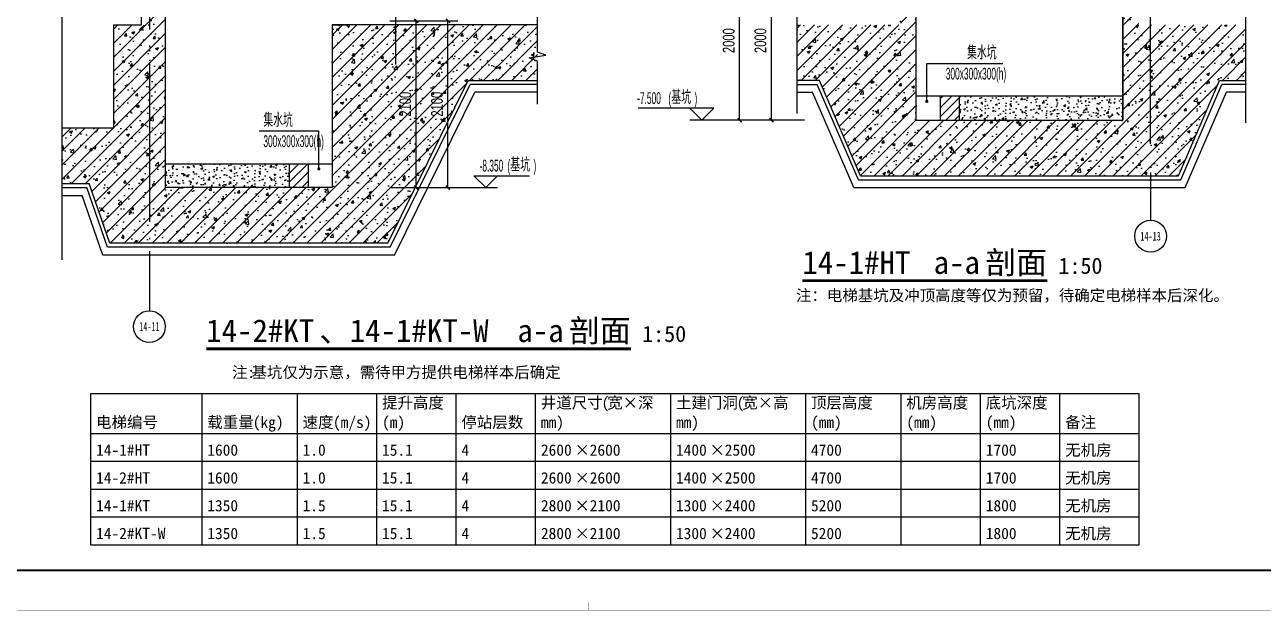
# Model space of a CAD drawing. Extents: x -26219 to 315419, y -160410 to -120810.
# Drawn here: x 287301 to 302892, y -156064 to -148694 of the extents above; entities that cross this region are included whole.
import ezdxf
from ezdxf.enums import TextEntityAlignment as Align
from ezdxf.xclip import XClip

# ---------------------------------------------------------------- set-up
doc = ezdxf.new("R2010")
doc.units = 0
doc.header["$LTSCALE"] = 1000
doc.header["$MEASUREMENT"] = 0
doc.header["$XCLIPFRAME"] = 0
doc.linetypes.add('104-14# 核心筒$0$DOTE', pattern=[2.42, 2, -0.2, 0.02, -0.2])
doc.linetypes.add('104-14# 核心筒$2$DOTE', pattern=[2.42, 2, -0.2, 0.02, -0.2])
for name, color, linetype in [('01-标注_尺寸', 124, 'Continuous'), ('01-标注_标高', 200, 'Continuous'), ('01-标注_符号', 200, 'Continuous'), ('02-TEXT_标注', 130, 'Continuous'), ('03-表格_紫', 197, 'Continuous'), ('05-填充_天正', 26, 'Continuous'), ('104-14# 核心筒$0$01-标注_轴线坐标', 132, 'Continuous'), ('104-14# 核心筒$0$A_AXIS-轴线', 36, '104-14# 核心筒$0$DOTE'), ('104-14# 核心筒$0$AXIS_TEXT', 7, 'Continuous'), ('104-14# 核心筒$2$01-标注_轴线坐标', 132, 'Continuous'), ('104-14# 核心筒$2$A_AXIS-轴线', 36, '104-14# 核心筒$2$DOTE'), ('104-14# 核心筒$2$AXIS_TEXT', 7, 'Continuous'), ('A-SUR_保温', 222, 'Continuous'), ('A-SUR_看线', 231, 'Continuous'), ('A_AXIS-轴线', 36, 'Continuous'), ('A_STR-砌块墙', 121, 'Continuous'), ('A_STR-砼柱', 51, 'Continuous'), ('DIM_SYMB', 3, 'Continuous'), ('建-标注-文本', 254, 'Continuous'), ('建-标注-索引', 75, 'Continuous')]:
    doc.layers.add(name, color=color, linetype=linetype)
doc.styles.add('104-14# 核心筒$0$_TCH_AXIS', font='STXIHEI_0.TTF', dxfattribs={"width": 0.75})
doc.styles.add('104-14# 核心筒$3$_TCH_AXIS', font='STXIHEI_0.TTF', dxfattribs={"width": 0.75})
doc.styles.add('_TCH_DIM', font='ros.shx', dxfattribs={"width": 0.75, "bigfont": 'jd.shx'})
doc.styles.add('_TCH_DIM_T3', font='ros.shx', dxfattribs={"width": 0.705882, "bigfont": 'jd.shx'})
doc.styles.get("Standard").update_dxf_attribs({"font": 'STXIHEI_0.TTF'})
doc.dimstyles.new('_TCH_ARCH&&50', dxfattribs={"dimtxt": 148.75, "dimasz": 50, "dimexe": 125, "dimexo": 150, "dimgap": 63.125, "dimtad": 1, "dimdec": 0, "dimzin": 0, "dimdsep": 46, "dimtxsty": '_TCH_DIM_T3', "dimblk": 'ARCHTICK', "dimcen": 0.09, "dimclrt": 7, "dimazin": 2, "dimtfac": 1, "dimtdec": 0, "dimtix": 1, "dimtmove": 2, "dimatfit": 3, "dimfxl": 0, "dimtolj": 1, "dimtzin": 0, "dimarcsym": 0})

# ---------------------------------------------------------------- blocks, each defined once
blk = doc.blocks.new('图框-A1')
for points, const_width in [([(0, 0), (841, 0), (841, 594), (0, 594)], 0.05), ([(766, 584), (25, 584), (25, 10), (766, 10)], 0.5)]:
    blk.add_lwpolyline(points, close=True, dxfattribs=dict(const_width=const_width))
at = {"const_width": 0.05}
blk.add_lwpolyline([(420.5, 0), (420.5, 2)], dxfattribs=at)
blk = doc.blocks.new('104-14# 核心筒')
at = {"layer": '104-14# 核心筒$2$A_AXIS-轴线'}
blk.add_line((-24839, 7700), (120259.9, 7700), dxfattribs=at)
blk = doc.blocks.new('_ArchTick')
at = {"color": 0, "linetype": 'ByBlock', "const_width": 0.4}
blk.add_lwpolyline([(-0.5, -0.5), (0.5, 0.5)], dxfattribs=at)
blk = doc.blocks.new('*D973')
at = {"layer": '01-标注_尺寸', "color": 0, "lineweight": -2, "transparency": 16777216}
for p, q in [((296715, -147894), (296175, -147894)), ((296300, -149894), (296300, -147894)), ((296715, -149894), (296175, -149894))]:
    blk.add_line(p, q, dxfattribs=at)
at = {"layer": 'Defpoints', "color": 0, "transparency": 16777216}
for p in [(296300, -147894), (296865, -147894), (296865, -149894)]:
    blk.add_point(p, dxfattribs=at)
at = {"layer": '01-标注_尺寸', "color": 0, "lineweight": -2, "transparency": 16777216, "xscale": 50, "yscale": 50, "zscale": 50}
for p, rotation in [((296300, -147894), 90), ((296300, -149894), 270)]:
    blk.add_blockref('_ArchTick', p, dxfattribs=dict(at, rotation=rotation))
at = {"layer": '01-标注_尺寸', "color": 7, "transparency": 16777216, "insert": (296163, -148894), "char_height": 148.8, "attachment_point": 5, "rotation": 90, "style": '_TCH_DIM_T3'}
blk.add_mtext('\\A1;2000', dxfattribs=at)
blk = doc.blocks.new('*D979')
at = {"layer": '01-标注_尺寸', "color": 0, "lineweight": -2, "transparency": 16777216}
for p, q in [((297115, -147894), (296575, -147894)), ((296700, -149894), (296700, -147894)), ((297115, -149894), (296575, -149894))]:
    blk.add_line(p, q, dxfattribs=at)
at = {"layer": 'Defpoints', "color": 0, "transparency": 16777216}
for p in [(296700, -147894), (297265, -147894), (297265, -149894)]:
    blk.add_point(p, dxfattribs=at)
at = {"layer": '01-标注_尺寸', "color": 0, "lineweight": -2, "transparency": 16777216, "xscale": 50, "yscale": 50, "zscale": 50}
for p, rotation in [((296700, -147894), 90), ((296700, -149894), 270)]:
    blk.add_blockref('_ArchTick', p, dxfattribs=dict(at, rotation=rotation))
at = {"layer": '01-标注_尺寸', "color": 7, "transparency": 16777216, "insert": (296563, -148894), "char_height": 148.8, "attachment_point": 5, "rotation": 90, "style": '_TCH_DIM_T3'}
blk.add_mtext('\\A1;2000', dxfattribs=at)
blk = doc.blocks.new('*D1017')
at = {"layer": '01-标注_尺寸', "color": 0, "lineweight": -2, "transparency": 16777216}
for p, q in [((292297, -148644), (292754, -148644)), ((292629, -150744), (292629, -148644)), ((292297, -150744), (292754, -150744))]:
    blk.add_line(p, q, dxfattribs=at)
at = {"layer": 'Defpoints', "color": 0, "transparency": 16777216}
for p in [(292147, -148644), (292629, -148644), (292147, -150744)]:
    blk.add_point(p, dxfattribs=at)
at = {"layer": '01-标注_尺寸', "color": 0, "lineweight": -2, "transparency": 16777216, "xscale": 50, "yscale": 50, "zscale": 50}
for p, rotation in [((292629, -148644), 90), ((292629, -150744), 270)]:
    blk.add_blockref('_ArchTick', p, dxfattribs=dict(at, rotation=rotation))
at = {"layer": '01-标注_尺寸', "color": 7, "transparency": 16777216, "insert": (292491, -149694), "char_height": 148.8, "attachment_point": 5, "rotation": 90, "style": '_TCH_DIM_T3'}
blk.add_mtext('\\A1;2100', dxfattribs=at)
blk = doc.blocks.new('*D1026')
at = {"layer": '01-标注_尺寸', "color": 0, "lineweight": -2, "transparency": 16777216}
for p, q in [((291897, -148644), (292354, -148644)), ((292229, -150744), (292229, -148644)), ((291897, -150744), (292354, -150744))]:
    blk.add_line(p, q, dxfattribs=at)
at = {"layer": 'Defpoints', "color": 0, "transparency": 16777216}
for p in [(291747, -148644), (292229, -148644), (291747, -150744)]:
    blk.add_point(p, dxfattribs=at)
at = {"layer": '01-标注_尺寸', "color": 0, "lineweight": -2, "transparency": 16777216, "xscale": 50, "yscale": 50, "zscale": 50}
for p, rotation in [((292229, -148644), 90), ((292229, -150744), 270)]:
    blk.add_blockref('_ArchTick', p, dxfattribs=dict(at, rotation=rotation))
at = {"layer": '01-标注_尺寸', "color": 7, "transparency": 16777216, "insert": (292091, -149694), "char_height": 148.8, "attachment_point": 5, "rotation": 90, "style": '_TCH_DIM_T3'}
blk.add_mtext('\\A1;2100', dxfattribs=at)

msp = doc.modelspace()

# ---------------------------------------------------------------- hatches: boundary and pattern name
at = {"layer": '05-填充_天正'}
h = msp.add_hatch(dxfattribs=at)
h.set_pattern_fill('钢筋混凝土', color=256, scale=50, style=0)
h.set_pattern_definition([(45, (0, 0), (-88.38835, 88.38835), []), (50, (0, 0), (358.6301, -31.37607), [37.5, -412.5]), (355, (0, 0), (-69.37567, 376.09607), [30, -330]), (100.4514, (29.9, -2.6), (289.2547, 344.71977), [31.8701, -350.57106]), (46.1842, (0, 100), (533.6205, -82.7595), [56.25, -618.75]), (96.6356, (44.47, 93.1), (467.33135, 487.0589), [47.8051, -525.8565]), (351.1842, (0, 100), (467.331, 487.0593), [45, -495]), (21, (50, 75), (298.45353, -201.30945), [37.5, -412.5]), (326, (50, 75), (121.65767, 362.57502), [30, -330]), (71.4514, (74.87, 58.22), (420.1113, 161.26525), [31.8701, -350.57106]), (37.5, (0, 0), (6.07993, 166.446927), [0, -326, 0, -335, 0, -331.25]), (7.5, (0, 0), (131.53477, 197.20586), [0, -191, 0, -318.5, 0, -126.25]), (327.5, (-111.5, 0), (266.91122, -11.277436), [0, -125, 0, -390, 0, -517.5]), (317.5, (-161.5, 0), (291.59308, 50.05249), [0, -162.5, 0, -259, 0, -367.5])])
h.paths.add_polyline_path([(293755.7, -148694.1), (291170.6, -148694.1), (291170.6, -150744.1), (289070.6, -150744.1), (289070.6, -147894.1), (287770.6, -147894.1), (287770.6, -148044.1), (288770.6, -148044.1), (288770.6, -148694.1), (288420.6, -148694.1), (288420.6, -149994.1), (287770.6, -149994.1), (287770.6, -150694.1), (288110.8, -150694.1), (288370.6, -151444.1), (291870.6, -151444.1), (292881, -149394.1), (293755.7, -149394.1)])
h = msp.add_hatch(dxfattribs=at)
h.set_pattern_fill('钢筋混凝土', color=256, scale=50, style=0)
h.set_pattern_definition([(45, (0, 600), (-88.388348, 88.388348), []), (50, (0, 600), (358.6301, -31.37607), [37.5, -412.5]), (355, (0, 600), (-69.37567, 376.09607), [30, -330]), (100.4514, (29.9, 597.4), (289.2547, 344.71977), [31.8701, -350.57106]), (46.1842, (0, 700), (533.6205, -82.7595), [56.25, -618.75]), (96.6356, (44.47, 693.1), (467.33135, 487.0589), [47.8051, -525.8565]), (351.1842, (0, 700), (467.331, 487.0593), [45, -495]), (21, (50, 675), (298.45353, -201.30945), [37.5, -412.5]), (326, (50, 675), (121.65767, 362.57502), [30, -330]), (71.4514, (74.87, 658.22), (420.1113, 161.26525), [31.8701, -350.57106]), (37.5, (0, 600), (6.07993, 166.446927), [0, -326, 0, -335, 0, -331.25]), (7.5, (0, 600), (131.53477, 197.20586), [0, -191, 0, -318.5, 0, -126.25]), (327.5, (-111.5, 600), (266.91122, -11.277436), [0, -125, 0, -390, 0, -517.5]), (317.5, (-161.5, 600), (291.59308, 50.05249), [0, -162.5, 0, -259, 0, -367.5])])
h.paths.add_polyline_path([(302673.7, -148694.1), (301323.7, -148694.1), (301323.7, -147994.1), (301123.7, -147994.1), (301123.7, -149894.1), (298523.7, -149894.1), (298523.7, -147994.1), (298323.7, -147994.1), (298323.7, -148694.1), (297023.7, -148694.1), (297023.7, -149394.1), (297304.1, -149394.1), (297823.7, -150594.1), (301823.7, -150594.1), (302343.3, -149394.1), (302673.7, -149394.1)])
h = msp.add_hatch(dxfattribs=at)
h.set_pattern_fill('ANSI31', color=256, scale=50)
h.set_pattern_definition([(45, (0, 0), (-56.1266, 56.1266), [])])
h.paths.add_polyline_path([(299063.7, -149594.1), (298823.7, -149594.1), (298823.7, -149894.1), (299063.7, -149894.1)])
h = msp.add_hatch(dxfattribs=at)
h.set_pattern_fill('AR-CONC', color=256, scale=100)
h.set_pattern_definition([(50, (0, 0), (182.18467, -15.939086), [19.05, -209.55]), (355, (0, 0), (-35.24283, 191.05664), [15.24, -167.64]), (100.451, (15.18, -1.33), (146.9425, 175.11669), [16.19, -178.09]), (46.1842, (0, 50.8), (271.07904, -42.04233), [28.575, -314.325]), (96.6356, (22.6, 47.3), (237.40423, 247.42556), [24.285, -267.135]), (351.184, (0, 50.8), (237.4046, 247.42512), [22.86, -251.46]), (21, (25.4, 38.1), (151.61488, -102.26552), [19.05, -209.55]), (326, (25.4, 38.1), (61.80203, 184.18797), [15.24, -167.64]), (71.4514, (38.03, 29.58), (213.41649, 81.92286), [16.19, -178.09]), (37.5, (0, 0), (3.088603, 84.555039), [0, -165.608, 0, -170.18, 0, -168.275]), (7.5, (0, 0), (66.819663, 100.180575), [0, -97.028, 0, -161.798, 0, -64.135]), (327.5, (-56.64, 0), (135.590595, -5.728744), [0, -63.5, 0, -198.12, 0, -262.89]), (317.5, (-82.04, 0), (148.12918, 25.42649), [0, -82.55, 0, -131.572, 0, -186.69])])
h.paths.add_polyline_path([(299063.7, -149594.1), (301123.7, -149594.1), (301123.7, -149894.1), (299063.7, -149894.1)])
h = msp.add_hatch(dxfattribs=at)
h.set_pattern_fill('AR-CONC', color=256, scale=100)
h.set_pattern_definition([(50, (-9453.08, -850), (182.18467, -15.939086), [19.05, -209.55]), (355, (-9453.08, -850), (-35.24283, 191.05664), [15.24, -167.64]), (100.451, (-9437.9, -851.33), (146.9425, 175.11669), [16.19, -178.09]), (46.1842, (-9453.08, -799.2), (271.07904, -42.04233), [28.575, -314.325]), (96.6356, (-9430.5, -802.7), (237.40423, 247.42556), [24.285, -267.135]), (351.184, (-9453.08, -799.2), (237.4046, 247.42512), [22.86, -251.46]), (21, (-9427.68, -811.9), (151.61488, -102.26552), [19.05, -209.55]), (326, (-9427.68, -811.9), (61.80203, 184.18797), [15.24, -167.64]), (71.4514, (-9415.05, -820.42), (213.41649, 81.92286), [16.19, -178.09]), (37.5, (-9453.08, -850), (3.088603, 84.555039), [0, -165.608, 0, -170.18, 0, -168.275]), (7.5, (-9453.08, -850), (66.819663, 100.180575), [0, -97.028, 0, -161.798, 0, -64.135]), (327.5, (-9509.72, -850), (135.590595, -5.728744), [0, -63.5, 0, -198.12, 0, -262.89]), (317.5, (-9535.12, -850), (148.12918, 25.42649), [0, -82.55, 0, -131.572, 0, -186.69])])
h.paths.add_polyline_path([(289070.6, -150744.1), (289070.6, -150444.1), (290630.6, -150444.1), (290630.6, -150744.1)])
h = msp.add_hatch(dxfattribs=at)
h.set_pattern_fill('ANSI31', color=256, scale=50)
h.set_pattern_definition([(45, (-9453.08, -850), (-56.1266, 56.1266), [])])
h.paths.add_polyline_path([(290630.6, -150444.1), (290870.6, -150444.1), (290870.6, -150744.1), (290630.6, -150744.1)])

# ---------------------------------------------------------------- linework, layer by layer
at = {"layer": '01-标注_标高'}
for p, q in [((295975, -149744.1), (295025, -149744.1)), ((295825, -149894.1), (295675, -149744.1)), ((295825, -149894.1), (295975, -149744.1)), ((296175, -149894.1), (295675, -149894.1)), ((293103.8, -150744.1), (292953.8, -150594.1)), ((292953.8, -150594.1), (293657, -150594.1)), ((293103.8, -150744.1), (293253.8, -150594.1)), ((292753.8, -150744.1), (293253.8, -150744.1))]:
    msp.add_line(p, q, dxfattribs=at)
at = {"layer": '01-标注_符号'}
for points in [[(287770.6, -151653.3), (287770.6, -139644.9), (287665.6, -139606.6), (287875.6, -139569.6), (287770.6, -139532.4), (287770.6, -127524)], [(291970.6, -149194.1), (291970.6, -138494.9), (291865.6, -138456.7), (292075.6, -138419.7), (291970.6, -138382.4), (291970.6, -127683.3)], [(297023.7, -149810.7), (297023.7, -138777.4), (296918.7, -138739.2), (297128.7, -138702.1), (297023.7, -138664.9), (297023.7, -127631.6)], [(302673.7, -149928.6), (302673.7, -139017.6), (302568.7, -138979.4), (302778.7, -138942.3), (302673.7, -138905.1), (302673.7, -127994.1)], [(293755.7, -149694.1), (293755.7, -149150.3), (293650.7, -149112.1), (293860.7, -149075.1), (293755.7, -149037.8), (293755.7, -148494.1)]]:
    msp.add_lwpolyline(points, dxfattribs=at)
at = {"layer": '03-表格_紫'}
msp.add_lwpolyline([(288128.5, -155238.6), (301328.5, -155238.6), (301328.5, -153338.6), (288128.5, -153338.6)], close=True, dxfattribs=at)
for points in [[(289528.5, -153338.6), (289528.5, -155238.6)], [(290728.5, -153338.6), (290728.5, -155238.6)], [(291728.5, -153338.6), (291728.5, -155238.6)], [(292728.5, -153338.6), (292728.5, -155238.6)], [(293728.5, -153338.6), (293728.5, -155238.6)], [(295428.5, -153338.6), (295428.5, -155238.6)], [(297128.5, -153338.6), (297128.5, -155238.6)], [(298328.5, -153338.6), (298328.5, -155238.6)], [(299328.5, -153338.6), (299328.5, -155238.6)], [(300328.5, -153338.6), (300328.5, -155238.6)], [(288128.5, -153838.6), (301328.5, -153838.6)], [(288128.5, -154188.6), (301328.5, -154188.6)], [(288128.5, -154538.6), (301328.5, -154538.6)], [(288128.5, -154888.6), (301328.5, -154888.6)]]:
    msp.add_lwpolyline(points, dxfattribs=at)
at = {"layer": '104-14# 核心筒$0$01-标注_轴线坐标'}
msp.add_line((288870.6, -151543.2), (288870.6, -152293.2), dxfattribs=at)
msp.add_circle((288870.6, -152493.2), 200, dxfattribs=at)
at = {"layer": '104-14# 核心筒$0$A_AXIS-轴线'}
msp.add_line((288870.6, -127394.1), (288870.6, -151543.2), dxfattribs=at)
at = {"layer": '104-14# 核心筒$2$01-标注_轴线坐标'}
msp.add_line((301473.7, -150555.1), (301473.7, -151155.1), dxfattribs=at)
msp.add_circle((301473.7, -151355.1), 200, dxfattribs=at)
at = {"layer": 'A-SUR_保温'}
msp.add_line((290870.6, -150444.1), (291170.6, -150444.1), dxfattribs=at)
msp.add_lwpolyline([(298823.7, -149594.1), (298523.7, -149594.1)], dxfattribs=at)
at = {"layer": 'A-SUR_看线'}
msp.add_line((301123.7, -127894.1), (301123.7, -149894.1), dxfattribs=at)
at = {"layer": 'A_AXIS-轴线'}
msp.add_line((301473.7, -150194.1), (301473.7, -127694.1), dxfattribs=at)
at = {"layer": 'A_STR-砌块墙'}
msp.add_line((291170.6, -148694.1), (291370.6, -148694.1), dxfattribs=at)
at = {"layer": 'A_STR-砼柱'}
for p, q in [((289070.6, -147894.1), (289070.6, -150744.1)), ((288770.6, -148694.1), (288770.6, -148044.1)), ((298523.7, -149894.1), (298523.7, -147994.1)), ((301123.7, -149894.1), (301123.7, -147994.1)), ((288420.6, -149994.1), (288420.6, -148694.1)), ((288420.6, -148694.1), (288770.6, -148694.1)), ((293755.7, -148694.1), (291170.6, -148694.1)), ((291170.6, -148694.1), (291170.6, -150744.1)), ((291870.6, -151444.1), (292881, -149394.1)), ((291899.5, -151494.1), (292909.9, -149444.1)), ((292881, -149394.1), (293755.7, -149394.1)), ((293755.7, -149444.1), (292909.9, -149444.1)), ((297304.1, -149394.1), (297023.7, -149394.1)), ((297023.7, -149444.1), (297275.2, -149444.1)), ((297794.8, -150644.1), (297275.2, -149444.1)), ((297823.7, -150594.1), (297304.1, -149394.1)), ((301823.7, -150594.1), (302343.3, -149394.1)), ((301852.6, -150644.1), (302372.2, -149444.1)), ((302343.3, -149394.1), (302673.7, -149394.1)), ((302673.7, -149444.1), (302372.2, -149444.1)), ((291957.2, -151594.1), (292967.6, -149544.1)), ((293755.7, -149544.1), (292967.6, -149544.1)), ((297023.7, -149544.1), (297217.5, -149544.1)), ((297737.1, -150744.1), (297217.5, -149544.1)), ((301910.3, -150744.1), (302429.9, -149544.1)), ((302673.7, -149544.1), (302429.9, -149544.1)), ((298523.7, -149894.1), (301123.7, -149894.1)), ((288420.6, -149994.1), (287770.6, -149994.1)), ((297823.7, -150594.1), (301823.7, -150594.1)), ((287770.6, -150694.1), (288110.8, -150694.1)), ((287770.6, -150744.1), (288082, -150744.1)), ((288341.8, -151494.1), (288082, -150744.1)), ((288370.6, -151444.1), (288110.8, -150694.1)), ((291170.6, -150744.1), (289070.6, -150744.1)), ((297737.1, -150744.1), (301910.3, -150744.1)), ((297794.8, -150644.1), (301852.6, -150644.1)), ((287770.6, -150844.1), (288024.2, -150844.1)), ((288284, -151594.1), (288024.2, -150844.1)), ((291899.5, -151494.1), (288341.8, -151494.1)), ((291870.6, -151444.1), (288370.6, -151444.1)), ((291957.2, -151594.1), (288284, -151594.1))]:
    msp.add_line(p, q, dxfattribs=at)
for points in [[(301123.7, -149594.1), (298823.7, -149594.1)], [(298823.7, -149594.1), (298823.7, -149894.1)], [(299063.7, -149594.1), (299063.7, -149894.1)], [(289070.6, -150444.1), (290870.6, -150444.1)], [(290630.6, -150444.1), (290630.6, -150744.1)], [(290870.6, -150444.1), (290870.6, -150744.1)]]:
    msp.add_lwpolyline(points, dxfattribs=at)
at = {"layer": 'DIM_SYMB', "const_width": 35}
for points in [[(297090.8, -151915.3), (300173.2, -151915.3)], [(289584.9, -152772.9), (294933.5, -152772.9)]]:
    msp.add_lwpolyline(points, dxfattribs=at)
at = {"layer": '建-标注-索引'}
for p, q in [((298656.7, -149658), (298656.7, -149182.7)), ((298656.7, -149182.7), (299614.5, -149182.7)), ((291003.6, -150032.7), (290252.6, -150032.7)), ((291003.6, -150508), (291003.6, -150032.7))]:
    msp.add_line(p, q, dxfattribs=at)
at = {"layer": '建-标注-索引', "const_width": 20}
for points in [[(298656.7, -149668, 1), (298656.7, -149648, 1)], [(291003.6, -150518, 1), (291003.6, -150498, 1)]]:
    msp.add_lwpolyline(points, format="xyb", close=True, dxfattribs=at)

# ---------------------------------------------------------------- block references
at = {"xscale": 50, "yscale": 50, "zscale": 50}
msp.add_blockref('图框-A1', (273367.6, -156062.5), dxfattribs=at)
ref = msp.add_blockref('104-14# 核心筒', (201591, -159600))
XClip(ref).set_block_clipping_path([(32000, 6700), (42400, 18198.7390783391)])

# ---------------------------------------------------------------- texts
at = {"layer": '02-TEXT_标注', "style": '_TCH_DIM'}
for s, height, width, p in [('基坑', 173.64, 0.75, (295440.8, -149691.6)), ('-7.500', 148.75, 0.529412, (295010, -149691.6)), ('(', 148.8, 0.529412, (295404.1, -149691.6)), (')', 148.8, 0.529412, (295731.8, -149691.6)), ('-8.350', 148.75, 0.529412, (293026.3, -150541.6)), ('(', 148.8, 0.529412, (293377.4, -150541.6)), ('基坑', 173.64, 0.75, (293414.2, -150541.6)), (')', 148.8, 0.529412, (293705.1, -150541.6))]:
    msp.add_text(s, height=height, dxfattribs=dict(at, width=width)).set_placement(p)
at = {"layer": '02-TEXT_标注'}
for s, height, p in [('注：电梯基坑及冲顶高度等仅为预留，待确定电梯样本后深化。', 142.713, (297009.4, -152172)), ('注', 142.7, (289910.5, -153139.8)), (':', 142.7, (290101.6, -153139.8)), ('基坑仅为示意，需待甲方提供电梯样本后确定', 142.713, (290154.5, -153139.8))]:
    msp.add_text(s, height=height, dxfattribs=at).set_placement(p)
at = {"layer": '03-表格_紫'}
for s, height, p in [('提升高度', 142.71, (291798.5, -153523.6)), ('井道尺寸', 142.71, (293798.5, -153523.6)), ('(', 142.7, (294562.7, -153523.6)), ('宽×深', 142.71, (294633.2, -153523.6)), ('土建门洞', 142.71, (295498.5, -153523.6)), ('(', 142.7, (296262.7, -153523.6)), ('宽×高', 142.71, (296333.2, -153523.6)), ('顶层高度', 142.71, (297198.5, -153523.6)), ('机房高度', 142.71, (298398.5, -153523.6)), ('底坑深度', 142.71, (299398.5, -153523.6)), ('电梯编号', 142.71, (288198.5, -153768.6)), ('载重量', 142.71, (289598.5, -153768.6)), ('(kg)', 142.71, (290171.6, -153768.6)), ('速度', 142.71, (290798.5, -153768.6)), ('(m/s)', 142.71, (291180.6, -153768.6)), ('(m)', 142.71, (291798.5, -153768.6)), ('停站层数', 142.71, (292798.5, -153768.6)), ('mm)', 142.71, (293798.5, -153768.6)), ('mm)', 142.71, (295498.5, -153768.6)), ('(mm)', 142.71, (297198.5, -153768.6)), ('(mm)', 142.71, (298398.5, -153768.6)), ('(mm)', 142.71, (299398.5, -153768.6)), ('备注', 142.71, (300398.5, -153768.6)), ('14-1#HT', 142.71, (288198.5, -154118.6)), ('1600', 142.71, (289598.5, -154118.6)), ('1.0', 142.71, (290798.5, -154118.6)), ('15.1', 142.71, (291798.5, -154118.6)), ('4', 142.7, (292798.5, -154118.6)), ('2600', 142.71, (293798.5, -154118.6)), ('×', 142.7, (294221.8, -154118.6)), ('2600', 142.71, (294412.9, -154118.6)), ('1400', 142.71, (295498.5, -154118.6)), ('×', 142.7, (295921.8, -154118.6)), ('2500', 142.71, (296112.9, -154118.6)), ('4700', 142.71, (297198.5, -154118.6)), ('1700', 142.71, (299398.5, -154118.6)), ('无机房', 142.71, (300398.5, -154118.6)), ('14-2#HT', 142.71, (288198.5, -154468.6)), ('1600', 142.71, (289598.5, -154468.6)), ('1.0', 142.71, (290798.5, -154468.6)), ('15.1', 142.71, (291798.5, -154468.6)), ('4', 142.7, (292798.5, -154468.6)), ('2600', 142.71, (293798.5, -154468.6)), ('×', 142.7, (294221.8, -154468.6)), ('2600', 142.71, (294412.9, -154468.6)), ('1400', 142.71, (295498.5, -154468.6)), ('×', 142.7, (295921.8, -154468.6)), ('2500', 142.71, (296112.9, -154468.6)), ('4700', 142.71, (297198.5, -154468.6)), ('1700', 142.71, (299398.5, -154468.6)), ('无机房', 142.71, (300398.5, -154468.6)), ('无机房', 142.71, (300398.5, -154818.6)), ('14-1#KT', 142.71, (288198.5, -154818.6)), ('1350', 142.71, (289598.5, -154818.6)), ('1.5', 142.71, (290798.5, -154818.6)), ('15.1', 142.71, (291798.5, -154818.6)), ('4', 142.7, (292798.5, -154818.6)), ('2800', 142.71, (293798.5, -154818.6)), ('×', 142.7, (294221.8, -154818.6)), ('2100', 142.71, (294412.9, -154818.6)), ('1300', 142.71, (295498.5, -154818.6)), ('×', 142.7, (295921.8, -154818.6)), ('2400', 142.71, (296112.9, -154818.6)), ('5200', 142.71, (297198.5, -154818.6)), ('1800', 142.71, (299398.5, -154818.6)), ('14-2#KT-W', 142.71, (288198.5, -155168.6)), ('1350', 142.71, (289598.5, -155168.6)), ('1.5', 142.71, (290798.5, -155168.6)), ('15.1', 142.71, (291798.5, -155168.6)), ('4', 142.7, (292798.5, -155168.6)), ('2800', 142.71, (293798.5, -155168.6)), ('×', 142.7, (294221.8, -155168.6)), ('2100', 142.71, (294412.9, -155168.6)), ('1300', 142.71, (295498.5, -155168.6)), ('×', 142.7, (295921.8, -155168.6)), ('2400', 142.71, (296112.9, -155168.6)), ('5200', 142.71, (297198.5, -155168.6)), ('1800', 142.71, (299398.5, -155168.6)), ('无机房', 142.71, (300398.5, -155168.6))]:
    msp.add_text(s, height=height, dxfattribs=at).set_placement(p)
at = {"layer": '104-14# 核心筒$0$AXIS_TEXT', "style": '104-14# 核心筒$0$_TCH_AXIS', "width": 0.867563}
msp.add_text('14-11', height=115.02, dxfattribs=at).set_placement((288743, -152550.7), (288998.3, -152550.7), align=Align.FIT)
at = {"layer": '104-14# 核心筒$2$AXIS_TEXT', "style": '104-14# 核心筒$3$_TCH_AXIS', "width": 0.920728}
msp.add_text('14-13', height=109.42, dxfattribs=at).set_placement((301344.8, -151409.8), (301602.6, -151409.8), align=Align.FIT)
at = {"layer": '建-标注-文本', "style": '_TCH_DIM'}
for s, height, width, p in [('集水坑', 173.64, 0.75, (299164.2, -149130.2)), ('300x300x300(h)', 148.75, 0.529412, (298895.3, -149383.9)), ('集水坑', 173.64, 0.75, (290305.1, -149980.2)), ('300x300x300(h)', 148.75, 0.529412, (290305.1, -150233.9))]:
    msp.add_text(s, height=height, dxfattribs=dict(at, width=width)).set_placement(p)
at = {"layer": '建-标注-文本'}
for s, height, p in [('剖面', 285.43, (299391.4, -151829.5)), ('14-1#HT', 285.43, (297090.8, -151829.5)), ('a-a', 285.43, (298742.6, -151829.5)), ('1:50', 203.88, (300313.2, -151829.5)), ('14-2#KT', 285.43, (289584.9, -152687.1)), ('14-1#KT-W', 285.43, (291392.6, -152687.1)), ('a-a', 285.43, (293502.9, -152687.1)), ('剖面', 285.43, (294151.7, -152687.1)), ('、', 285.4, (291010.5, -152687.1)), ('1:50', 203.88, (295073.5, -152687.1))]:
    msp.add_text(s, height=height, dxfattribs=at).set_placement(p)

# ---------------------------------------------------------------- dimensions: what is measured, and where the dimension line sits
at = {"layer": '01-标注_尺寸'}
for p1, p2, distance, picture, middle in [((296864.6, -149894.1), (296864.6, -147894.1), 564.6, '*D973', (296162.5, -148894.1)), ((297264.6, -149894.1), (297264.6, -147894.1), 564.6, '*D979', (296562.5, -148894.1)), ((291746.6, -150744.1), (291746.6, -148644.1), -482.2, '*D1026', (292091.3, -149694.1)), ((292146.6, -150744.1), (292146.6, -148644.1), -482.2, '*D1017', (292491.3, -149694.1))]:
    dim = msp.add_aligned_dim(p1=p1, p2=p2, distance=distance, dimstyle='_TCH_ARCH&&50', dxfattribs=at)
    dim.commit()
    dim.dimension.update_dxf_attribs({"geometry": picture, "text_midpoint": middle})

doc.saveas('drawing.dxf')
